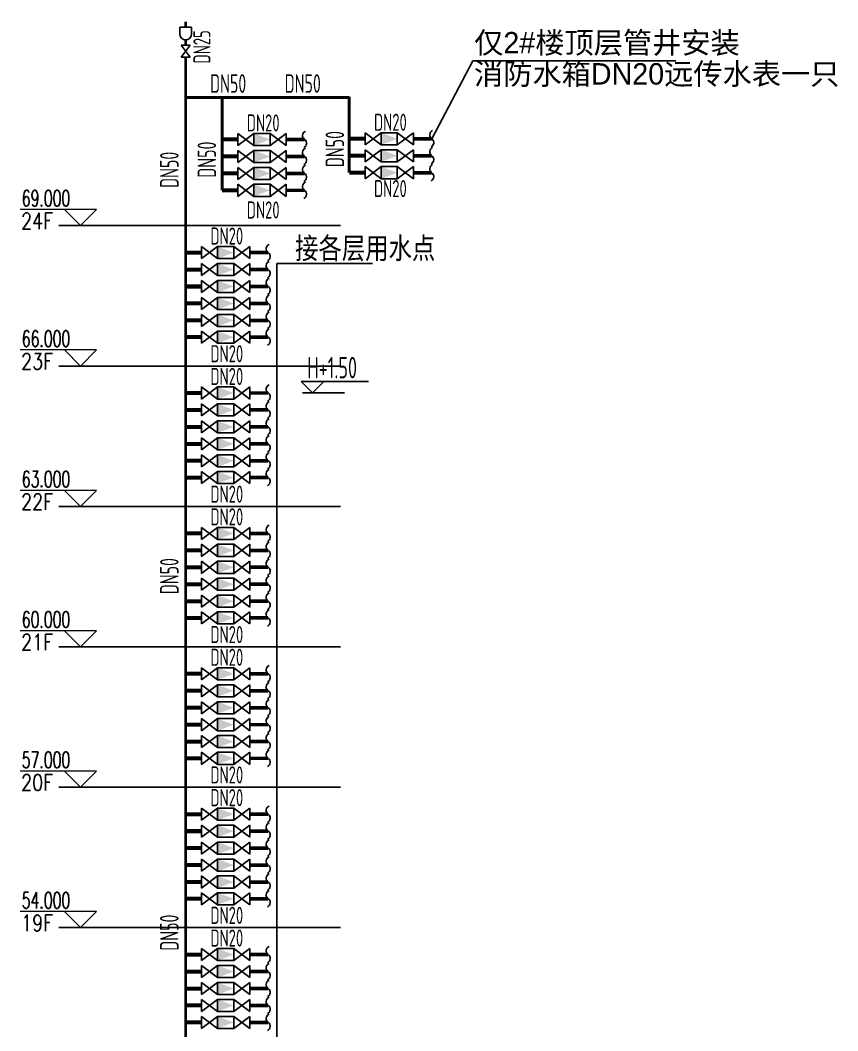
# Model space of a CAD drawing. Header units: millimetres. Extents: x 10779125 to 11142123, y -372083 to -144871.
# Drawn here: x 10897013 to 10908005, y -301272 to -287683 of the extents above; entities that cross this region are included whole.
import ezdxf
from ezdxf.enums import TextEntityAlignment as Align

# ---------------------------------------------------------------- set-up
doc = ezdxf.new("R2010")
doc.units = ezdxf.units.MM
doc.header["$LTSCALE"] = 1000
doc.header["$MEASUREMENT"] = 0
doc.layers.get('0').update_dxf_attribs({"color": 255, "linetype": 'CONTINUOUS'})
for name, color, linetype in [('_标注', 7, 'CONTINUOUS'), ('JG', 1, 'CONTINUOUS'), ('TWT', 7, 'CONTINUOUS'), ('TWT_TEXT', 7, 'CONTINUOUS'), ('W-OTHERS02', 7, 'CONTINUOUS'), ('WW_PJ', 7, 'CONTINUOUS'), ('喷淋', 6, 'CONTINUOUS'), ('消防', 3, 'CONTINUOUS')]:
    doc.layers.add(name, color=color, linetype=linetype)
doc.layers.add('TWT_ELEV', color=3, linetype='CONTINUOUS', lineweight=15)
doc.styles.add('_TWT_DIM', font='SIMPLEX', dxfattribs={"width": 0.8, "height": 3.5, "bigfont": 'HZTXT'})
doc.styles.add('_TWT_DIM_ELE', font='SIMPLEX', dxfattribs={"width": 0.8, "height": 3.5, "bigfont": 'HZTXT'})
doc.styles.add('gps_hz', font='tssdeng.shx', dxfattribs={"width": 0.7, "bigfont": 'tssdchn.shx'})
doc.styles.get("Standard").update_dxf_attribs({"font": 'symbol.ttf'})

# ---------------------------------------------------------------- blocks, each defined once
blk = doc.blocks.new('$DGFH')
blk.add_lwpolyline([(0.07, -1.01, -0.575183), (0, 0, 0.604745), (-0.11, 1.01, 16.924828)], format="xyb")

msp = doc.modelspace()

# ---------------------------------------------------------------- linework, layer by layer
at = {"color": 2}
for p, q in [((10903100, -288228.5), (10902545.9, -289277.6)), ((10905827.6, -288228.5), (10903100, -288228.5))]:
    msp.add_line(p, q, dxfattribs=at)
for p, q in [((10900462.9, -290955), (10901748.1, -290955)), ((10900462.9, -290955), (10900462.9, -301384.8)), ((10900810.2, -292695.8), (10901371.8, -292695.8))]:
    msp.add_line(p, q)
at = {"layer": 'JG'}
for points, const_width in [([(10899237.9, -287777.9), (10899237.9, -287703.1)], 40.1), ([(10899237.9, -288018.7), (10899237.9, -287947)], 40.1), ([(10899237.9, -288179.3), (10899237.9, -333249.1)], 40.1), ([(10899237.9, -288721.9), (10901437.4, -288721.9)], 40.1), ([(10899727.1, -289970.7), (10899727.1, -288721.9)], 40.1), ([(10901437.4, -289733.6), (10901437.4, -288712.8)], 40.1), ([(10899727.1, -289286.8), (10899939.4, -289286.8)], 54.2), ([(10900589.6, -289286.8), (10900835.6, -289286.8)], 48.8), ([(10901437.4, -289277.6), (10901649.7, -289277.6)], 54.2), ([(10902299.9, -289277.6), (10902545.9, -289277.6)], 48.8), ([(10899727.1, -289514.7), (10899939.4, -289514.7)], 54.2), ([(10900589.6, -289514.7), (10900835.6, -289514.7)], 48.8), ([(10901437.4, -289505.6), (10901649.7, -289505.6)], 54.2), ([(10902299.9, -289505.6), (10902545.9, -289505.6)], 48.8), ([(10899727.1, -289742.7), (10899939.4, -289742.7)], 54.2), ([(10900589.6, -289742.7), (10900835.6, -289742.7)], 48.8), ([(10901437.4, -289733.6), (10901649.7, -289733.6)], 54.2), ([(10902299.9, -289733.6), (10902545.9, -289733.6)], 48.8), ([(10899727.1, -289970.7), (10899939.4, -289970.7)], 54.2), ([(10900589.6, -289970.7), (10900835.6, -289970.7)], 48.8), ([(10899237.9, -290807.8), (10899450.2, -290807.8)], 54.2), ([(10900100.4, -290807.8), (10900346.4, -290807.8)], 48.8), ([(10899237.9, -291035.8), (10899450.2, -291035.8)], 54.2), ([(10900100.4, -291035.8), (10900346.4, -291035.8)], 48.8), ([(10899237.9, -291263.7), (10899450.2, -291263.7)], 54.2), ([(10900100.4, -291263.7), (10900346.4, -291263.7)], 48.8), ([(10899237.9, -291491.7), (10899450.2, -291491.7)], 54.2), ([(10900100.4, -291491.7), (10900346.4, -291491.7)], 48.8), ([(10899237.9, -291719.7), (10899450.2, -291719.7)], 54.2), ([(10900100.4, -291719.7), (10900346.4, -291719.7)], 48.8), ([(10899237.9, -291944.7), (10899450.2, -291944.7)], 54.2), ([(10900100.4, -291944.7), (10900346.4, -291944.7)], 48.8), ([(10899237.9, -292695.8), (10899450.2, -292695.8)], 54.2), ([(10900100.4, -292695.8), (10900346.4, -292695.8)], 48.8), ([(10899237.9, -292923.8), (10899450.2, -292923.8)], 54.2), ([(10900100.4, -292923.8), (10900346.4, -292923.8)], 48.8), ([(10899237.9, -293151.7), (10899450.2, -293151.7)], 54.2), ([(10900100.4, -293151.7), (10900346.4, -293151.7)], 48.8), ([(10899237.9, -293379.7), (10899450.2, -293379.7)], 54.2), ([(10900100.4, -293379.7), (10900346.4, -293379.7)], 48.8), ([(10899237.9, -293607.7), (10899450.2, -293607.7)], 54.2), ([(10900100.4, -293607.7), (10900346.4, -293607.7)], 48.8), ([(10899237.9, -293832.7), (10899450.2, -293832.7)], 54.2), ([(10900100.4, -293832.7), (10900346.4, -293832.7)], 48.8), ([(10899237.9, -294583.8), (10899450.2, -294583.8)], 54.2), ([(10900100.4, -294583.8), (10900346.4, -294583.8)], 48.8), ([(10899237.9, -294811.8), (10899450.2, -294811.8)], 54.2), ([(10900100.4, -294811.8), (10900346.4, -294811.8)], 48.8), ([(10899237.9, -295039.7), (10899450.2, -295039.7)], 54.2), ([(10900100.4, -295039.7), (10900346.4, -295039.7)], 48.8), ([(10899237.9, -295267.7), (10899450.2, -295267.7)], 54.2), ([(10900100.4, -295267.7), (10900346.4, -295267.7)], 48.8), ([(10899237.9, -295495.7), (10899450.2, -295495.7)], 54.2), ([(10900100.4, -295495.7), (10900346.4, -295495.7)], 48.8), ([(10899237.9, -295720.7), (10899450.2, -295720.7)], 54.2), ([(10900100.4, -295720.7), (10900346.4, -295720.7)], 48.8), ([(10899237.9, -296471.8), (10899450.2, -296471.8)], 54.2), ([(10900100.4, -296471.8), (10900346.4, -296471.8)], 48.8), ([(10899237.9, -296699.8), (10899450.2, -296699.8)], 54.2), ([(10900100.4, -296699.8), (10900346.4, -296699.8)], 48.8), ([(10899237.9, -296927.7), (10899450.2, -296927.7)], 54.2), ([(10900100.4, -296927.7), (10900346.4, -296927.7)], 48.8), ([(10899237.9, -297155.7), (10899450.2, -297155.7)], 54.2), ([(10900100.4, -297155.7), (10900346.4, -297155.7)], 48.8), ([(10899237.9, -297383.7), (10899450.2, -297383.7)], 54.2), ([(10900100.4, -297383.7), (10900346.4, -297383.7)], 48.8), ([(10899237.9, -297608.7), (10899450.2, -297608.7)], 54.2), ([(10900100.4, -297608.7), (10900346.4, -297608.7)], 48.8), ([(10899237.9, -298359.8), (10899450.2, -298359.8)], 54.2), ([(10900100.4, -298359.8), (10900346.4, -298359.8)], 48.8), ([(10899237.9, -298587.8), (10899450.2, -298587.8)], 54.2), ([(10900100.4, -298587.8), (10900346.4, -298587.8)], 48.8), ([(10899237.9, -298815.7), (10899450.2, -298815.7)], 54.2), ([(10900100.4, -298815.7), (10900346.4, -298815.7)], 48.8), ([(10899237.9, -299043.7), (10899450.2, -299043.7)], 54.2), ([(10900100.4, -299043.7), (10900346.4, -299043.7)], 48.8), ([(10899237.9, -299271.7), (10899450.2, -299271.7)], 54.2), ([(10900100.4, -299271.7), (10900346.4, -299271.7)], 48.8), ([(10899237.9, -299496.7), (10899450.2, -299496.7)], 54.2), ([(10900100.4, -299496.7), (10900346.4, -299496.7)], 48.8), ([(10899237.9, -300247.8), (10899450.2, -300247.8)], 54.2), ([(10900100.4, -300247.8), (10900346.4, -300247.8)], 48.8), ([(10899237.9, -300475.8), (10899450.2, -300475.8)], 54.2), ([(10900100.4, -300475.8), (10900346.4, -300475.8)], 48.8), ([(10899237.9, -300703.7), (10899450.2, -300703.7)], 54.2), ([(10900100.4, -300703.7), (10900346.4, -300703.7)], 48.8), ([(10899237.9, -300931.7), (10899450.2, -300931.7)], 54.2), ([(10900100.4, -300931.7), (10900346.4, -300931.7)], 48.8), ([(10899237.9, -301159.7), (10899450.2, -301159.7)], 54.2), ([(10900100.4, -301159.7), (10900346.4, -301159.7)], 48.8)]:
    msp.add_lwpolyline(points, dxfattribs=dict(at, const_width=const_width))
at = {"layer": 'TWT', "color": 8}
for p, q in [((10897534.8, -290444.8), (10901321.3, -290444.8)), ((10897534.8, -292332.8), (10901321.3, -292332.8)), ((10897534.8, -294220.8), (10901321.3, -294220.8)), ((10897534.8, -296108.8), (10901321.3, -296108.8)), ((10897534.8, -297996.8), (10901321.3, -297996.8)), ((10897534.8, -299884.8), (10901321.3, -299884.8))]:
    msp.add_line(p, q, dxfattribs=at)
at = {"layer": 'TWT_ELEV'}
for p, q in [((10898041, -290228.8), (10897013.5, -290228.8)), ((10897825, -290444.8), (10897609, -290228.8)), ((10897825, -290444.8), (10898041, -290228.8)), ((10898041, -292116.8), (10897013.5, -292116.8)), ((10897825, -292332.8), (10897609, -292116.8)), ((10897825, -292332.8), (10898041, -292116.8)), ((10898041, -294004.8), (10897013.5, -294004.8)), ((10897825, -294220.8), (10897609, -294004.8)), ((10897825, -294220.8), (10898041, -294004.8)), ((10898041, -295892.8), (10897013.5, -295892.8)), ((10897825, -296108.8), (10897609, -295892.8)), ((10897825, -296108.8), (10898041, -295892.8)), ((10898041, -297780.8), (10897013.5, -297780.8)), ((10897825, -297996.8), (10897609, -297780.8)), ((10897825, -297996.8), (10898041, -297780.8)), ((10898041, -299668.8), (10897013.5, -299668.8)), ((10897825, -299884.8), (10897609, -299668.8)), ((10897825, -299884.8), (10898041, -299668.8))]:
    msp.add_line(p, q, dxfattribs=at)
at = {"layer": 'W-OTHERS02', "color": 0}
for p, q in [((10900942.3, -292695.8), (10900789.5, -292543)), ((10900789.5, -292543), (10901677.1, -292543)), ((10900942.3, -292695.8), (10900789.5, -292543)), ((10900789.5, -292543), (10901694.7, -292543)), ((10900942.3, -292695.8), (10901095, -292543)), ((10900942.3, -292695.8), (10901095, -292543))]:
    msp.add_line(p, q, dxfattribs=at)
at = {"layer": '喷淋'}
for p, q in [((10899298.1, -288179.3), (10899177.7, -288018.7)), ((10899177.7, -288179.3), (10899298.1, -288018.7)), ((10899177.7, -288018.7), (10899298.1, -288018.7)), ((10899177.7, -288179.3), (10899298.1, -288179.3)), ((10899939.4, -289368), (10899939.4, -289205.5)), ((10899939.4, -289368), (10900156.1, -289205.5)), ((10899939.4, -289205.5), (10900156.1, -289368)), ((10900156.1, -289205.5), (10900372.9, -289205.5)), ((10900156.1, -289368), (10900156.1, -289205.5)), ((10900156.1, -289368), (10900156.1, -289205.5)), ((10900156.1, -289368), (10900156.1, -289205.5)), ((10900156.1, -289368), (10900156.1, -289205.5)), ((10900156.1, -289368), (10900156.1, -289205.5)), ((10900156.1, -289368), (10900156.1, -289205.5)), ((10900156.1, -289368), (10900156.1, -289205.5)), ((10900156.1, -289368), (10900156.1, -289205.5)), ((10900156.1, -289368), (10900156.1, -289205.5)), ((10900372.9, -289368), (10900372.9, -289205.5)), ((10900589.6, -289368), (10900372.9, -289205.5)), ((10900589.6, -289205.5), (10900372.9, -289368)), ((10900589.6, -289368), (10900589.6, -289205.5)), ((10901649.7, -289358.9), (10901649.7, -289196.4)), ((10901649.7, -289358.9), (10901866.4, -289196.4)), ((10901649.7, -289196.4), (10901866.4, -289358.9)), ((10901866.4, -289196.4), (10902083.2, -289196.4)), ((10901866.4, -289358.9), (10901866.4, -289196.4)), ((10901866.4, -289358.9), (10901866.4, -289196.4)), ((10901866.4, -289358.9), (10901866.4, -289196.4)), ((10901866.4, -289358.9), (10901866.4, -289196.4)), ((10901866.4, -289358.9), (10901866.4, -289196.4)), ((10901866.4, -289358.9), (10901866.4, -289196.4)), ((10901866.4, -289358.9), (10901866.4, -289196.4)), ((10901866.4, -289358.9), (10901866.4, -289196.4)), ((10901866.4, -289358.9), (10901866.4, -289196.4)), ((10902083.2, -289358.9), (10902083.2, -289196.4)), ((10902299.9, -289358.9), (10902083.2, -289196.4)), ((10902299.9, -289196.4), (10902083.2, -289358.9)), ((10902299.9, -289358.9), (10902299.9, -289196.4)), ((10899939.4, -289596), (10899939.4, -289433.5)), ((10899939.4, -289596), (10900156.1, -289433.5)), ((10899939.4, -289433.5), (10900156.1, -289596)), ((10900156.1, -289368), (10900372.9, -289368)), ((10900156.1, -289433.5), (10900372.9, -289433.5)), ((10900156.1, -289596), (10900156.1, -289433.5)), ((10900156.1, -289596), (10900156.1, -289433.5)), ((10900156.1, -289596), (10900156.1, -289433.5)), ((10900156.1, -289596), (10900156.1, -289433.5)), ((10900156.1, -289596), (10900156.1, -289433.5)), ((10900156.1, -289596), (10900156.1, -289433.5)), ((10900156.1, -289596), (10900156.1, -289433.5)), ((10900156.1, -289596), (10900156.1, -289433.5)), ((10900156.1, -289596), (10900156.1, -289433.5)), ((10900372.9, -289596), (10900372.9, -289433.5)), ((10900589.6, -289596), (10900372.9, -289433.5)), ((10900589.6, -289433.5), (10900372.9, -289596)), ((10900589.6, -289596), (10900589.6, -289433.5)), ((10901649.7, -289586.9), (10901649.7, -289424.3)), ((10901649.7, -289586.9), (10901866.4, -289424.3)), ((10901649.7, -289424.3), (10901866.4, -289586.9)), ((10901866.4, -289358.9), (10902083.2, -289358.9)), ((10901866.4, -289424.3), (10902083.2, -289424.3)), ((10901866.4, -289586.9), (10901866.4, -289424.3)), ((10901866.4, -289586.9), (10901866.4, -289424.3)), ((10901866.4, -289586.9), (10901866.4, -289424.3)), ((10901866.4, -289586.9), (10901866.4, -289424.3)), ((10901866.4, -289586.9), (10901866.4, -289424.3)), ((10901866.4, -289586.9), (10901866.4, -289424.3)), ((10901866.4, -289586.9), (10901866.4, -289424.3)), ((10901866.4, -289586.9), (10901866.4, -289424.3)), ((10901866.4, -289586.9), (10901866.4, -289424.3)), ((10902083.2, -289586.9), (10902083.2, -289424.3)), ((10902299.9, -289586.9), (10902083.2, -289424.3)), ((10902299.9, -289424.3), (10902083.2, -289586.9)), ((10902299.9, -289586.9), (10902299.9, -289424.3)), ((10899939.4, -289824), (10899939.4, -289661.4)), ((10899939.4, -289824), (10900156.1, -289661.4)), ((10899939.4, -289661.4), (10900156.1, -289824)), ((10900156.1, -289596), (10900372.9, -289596)), ((10900156.1, -289661.4), (10900372.9, -289661.4)), ((10900156.1, -289824), (10900156.1, -289661.4)), ((10900156.1, -289824), (10900156.1, -289661.4)), ((10900156.1, -289824), (10900156.1, -289661.4)), ((10900156.1, -289824), (10900156.1, -289661.4)), ((10900156.1, -289824), (10900156.1, -289661.4)), ((10900156.1, -289824), (10900156.1, -289661.4)), ((10900156.1, -289824), (10900156.1, -289661.4)), ((10900156.1, -289824), (10900156.1, -289661.4)), ((10900156.1, -289824), (10900156.1, -289661.4)), ((10900372.9, -289824), (10900372.9, -289661.4)), ((10900589.6, -289824), (10900372.9, -289661.4)), ((10900589.6, -289661.4), (10900372.9, -289824)), ((10900589.6, -289824), (10900589.6, -289661.4)), ((10901649.7, -289814.9), (10901649.7, -289652.3)), ((10901649.7, -289814.9), (10901866.4, -289652.3)), ((10901649.7, -289652.3), (10901866.4, -289814.9)), ((10901866.4, -289586.9), (10902083.2, -289586.9)), ((10901866.4, -289652.3), (10902083.2, -289652.3)), ((10901866.4, -289814.9), (10901866.4, -289652.3)), ((10901866.4, -289814.9), (10901866.4, -289652.3)), ((10901866.4, -289814.9), (10901866.4, -289652.3)), ((10901866.4, -289814.9), (10901866.4, -289652.3)), ((10901866.4, -289814.9), (10901866.4, -289652.3)), ((10901866.4, -289814.9), (10901866.4, -289652.3)), ((10901866.4, -289814.9), (10901866.4, -289652.3)), ((10901866.4, -289814.9), (10901866.4, -289652.3)), ((10901866.4, -289814.9), (10901866.4, -289652.3)), ((10902083.2, -289814.9), (10902083.2, -289652.3)), ((10902299.9, -289814.9), (10902083.2, -289652.3)), ((10902299.9, -289652.3), (10902083.2, -289814.9)), ((10902299.9, -289814.9), (10902299.9, -289652.3)), ((10900156.1, -289824), (10900372.9, -289824)), ((10901866.4, -289814.9), (10902083.2, -289814.9)), ((10899939.4, -290052), (10899939.4, -289889.4)), ((10899939.4, -290052), (10900156.1, -289889.4)), ((10899939.4, -289889.4), (10900156.1, -290052)), ((10900156.1, -289889.4), (10900372.9, -289889.4)), ((10900156.1, -290052), (10900156.1, -289889.4)), ((10900156.1, -290052), (10900156.1, -289889.4)), ((10900156.1, -290052), (10900156.1, -289889.4)), ((10900156.1, -290052), (10900156.1, -289889.4)), ((10900156.1, -290052), (10900156.1, -289889.4)), ((10900156.1, -290052), (10900156.1, -289889.4)), ((10900156.1, -290052), (10900156.1, -289889.4)), ((10900156.1, -290052), (10900156.1, -289889.4)), ((10900156.1, -290052), (10900156.1, -289889.4)), ((10900372.9, -290052), (10900372.9, -289889.4)), ((10900589.6, -290052), (10900372.9, -289889.4)), ((10900589.6, -289889.4), (10900372.9, -290052)), ((10900589.6, -290052), (10900589.6, -289889.4)), ((10900156.1, -290052), (10900372.9, -290052)), ((10899450.2, -290889.1), (10899450.2, -290726.5)), ((10899450.2, -290889.1), (10899666.9, -290726.5)), ((10899450.2, -290726.5), (10899666.9, -290889.1)), ((10899666.9, -290726.5), (10899883.6, -290726.5)), ((10899666.9, -290889.1), (10899666.9, -290726.5)), ((10899666.9, -290889.1), (10899666.9, -290726.5)), ((10899666.9, -290889.1), (10899666.9, -290726.5)), ((10899666.9, -290889.1), (10899666.9, -290726.5)), ((10899666.9, -290889.1), (10899666.9, -290726.5)), ((10899666.9, -290889.1), (10899666.9, -290726.5)), ((10899666.9, -290889.1), (10899666.9, -290726.5)), ((10899666.9, -290889.1), (10899666.9, -290726.5)), ((10899666.9, -290889.1), (10899666.9, -290726.5)), ((10899883.6, -290889.1), (10899883.6, -290726.5)), ((10900100.4, -290889.1), (10899883.6, -290726.5)), ((10900100.4, -290726.5), (10899883.6, -290889.1)), ((10900100.4, -290889.1), (10900100.4, -290726.5)), ((10899666.9, -290889.1), (10899883.6, -290889.1)), ((10899450.2, -291117), (10899450.2, -290954.5)), ((10899450.2, -291117), (10899666.9, -290954.5)), ((10899450.2, -290954.5), (10899666.9, -291117)), ((10899666.9, -290954.5), (10899883.6, -290954.5)), ((10899666.9, -291117), (10899666.9, -290954.5)), ((10899666.9, -291117), (10899666.9, -290954.5)), ((10899666.9, -291117), (10899666.9, -290954.5)), ((10899666.9, -291117), (10899666.9, -290954.5)), ((10899666.9, -291117), (10899666.9, -290954.5)), ((10899666.9, -291117), (10899666.9, -290954.5)), ((10899666.9, -291117), (10899666.9, -290954.5)), ((10899666.9, -291117), (10899666.9, -290954.5)), ((10899666.9, -291117), (10899666.9, -290954.5)), ((10899883.6, -291117), (10899883.6, -290954.5)), ((10900100.4, -291117), (10899883.6, -290954.5)), ((10900100.4, -290954.5), (10899883.6, -291117)), ((10900100.4, -291117), (10900100.4, -290954.5)), ((10899450.2, -291345), (10899450.2, -291182.5)), ((10899450.2, -291345), (10899666.9, -291182.5)), ((10899450.2, -291182.5), (10899666.9, -291345)), ((10899666.9, -291117), (10899883.6, -291117)), ((10899666.9, -291182.5), (10899883.6, -291182.5)), ((10899666.9, -291345), (10899666.9, -291182.5)), ((10899666.9, -291345), (10899666.9, -291182.5)), ((10899666.9, -291345), (10899666.9, -291182.5)), ((10899666.9, -291345), (10899666.9, -291182.5)), ((10899666.9, -291345), (10899666.9, -291182.5)), ((10899666.9, -291345), (10899666.9, -291182.5)), ((10899666.9, -291345), (10899666.9, -291182.5)), ((10899666.9, -291345), (10899666.9, -291182.5)), ((10899666.9, -291345), (10899666.9, -291182.5)), ((10899883.6, -291345), (10899883.6, -291182.5)), ((10900100.4, -291345), (10899883.6, -291182.5)), ((10900100.4, -291182.5), (10899883.6, -291345)), ((10900100.4, -291345), (10900100.4, -291182.5)), ((10899666.9, -291345), (10899883.6, -291345)), ((10899450.2, -291573), (10899450.2, -291410.4)), ((10899450.2, -291573), (10899666.9, -291410.4)), ((10899450.2, -291410.4), (10899666.9, -291573)), ((10899666.9, -291410.4), (10899883.6, -291410.4)), ((10899666.9, -291573), (10899666.9, -291410.4)), ((10899666.9, -291573), (10899666.9, -291410.4)), ((10899666.9, -291573), (10899666.9, -291410.4)), ((10899666.9, -291573), (10899666.9, -291410.4)), ((10899666.9, -291573), (10899666.9, -291410.4)), ((10899666.9, -291573), (10899666.9, -291410.4)), ((10899666.9, -291573), (10899666.9, -291410.4)), ((10899666.9, -291573), (10899666.9, -291410.4)), ((10899666.9, -291573), (10899666.9, -291410.4)), ((10899883.6, -291573), (10899883.6, -291410.4)), ((10900100.4, -291573), (10899883.6, -291410.4)), ((10900100.4, -291410.4), (10899883.6, -291573)), ((10900100.4, -291573), (10900100.4, -291410.4)), ((10899666.9, -291573), (10899883.6, -291573)), ((10899450.2, -291801), (10899450.2, -291638.4)), ((10899450.2, -291801), (10899666.9, -291638.4)), ((10899450.2, -291638.4), (10899666.9, -291801)), ((10899666.9, -291638.4), (10899883.6, -291638.4)), ((10899666.9, -291801), (10899666.9, -291638.4)), ((10899666.9, -291801), (10899666.9, -291638.4)), ((10899666.9, -291801), (10899666.9, -291638.4)), ((10899666.9, -291801), (10899666.9, -291638.4)), ((10899666.9, -291801), (10899666.9, -291638.4)), ((10899666.9, -291801), (10899666.9, -291638.4)), ((10899666.9, -291801), (10899666.9, -291638.4)), ((10899666.9, -291801), (10899666.9, -291638.4)), ((10899666.9, -291801), (10899666.9, -291638.4)), ((10899883.6, -291801), (10899883.6, -291638.4)), ((10900100.4, -291801), (10899883.6, -291638.4)), ((10900100.4, -291638.4), (10899883.6, -291801)), ((10900100.4, -291801), (10900100.4, -291638.4)), ((10899450.2, -292025.9), (10899450.2, -291863.4)), ((10899450.2, -292025.9), (10899666.9, -291863.4)), ((10899450.2, -291863.4), (10899666.9, -292025.9)), ((10899666.9, -291801), (10899883.6, -291801)), ((10899666.9, -291863.4), (10899883.6, -291863.4)), ((10899666.9, -292025.9), (10899666.9, -291863.4)), ((10899666.9, -292025.9), (10899666.9, -291863.4)), ((10899666.9, -292025.9), (10899666.9, -291863.4)), ((10899666.9, -292025.9), (10899666.9, -291863.4)), ((10899666.9, -292025.9), (10899666.9, -291863.4)), ((10899666.9, -292025.9), (10899666.9, -291863.4)), ((10899666.9, -292025.9), (10899666.9, -291863.4)), ((10899666.9, -292025.9), (10899666.9, -291863.4)), ((10899666.9, -292025.9), (10899666.9, -291863.4)), ((10899883.6, -292025.9), (10899883.6, -291863.4)), ((10900100.4, -292025.9), (10899883.6, -291863.4)), ((10900100.4, -291863.4), (10899883.6, -292025.9)), ((10900100.4, -292025.9), (10900100.4, -291863.4)), ((10899666.9, -292025.9), (10899883.6, -292025.9)), ((10899450.2, -292777.1), (10899450.2, -292614.5)), ((10899450.2, -292777.1), (10899666.9, -292614.5)), ((10899450.2, -292614.5), (10899666.9, -292777.1)), ((10899666.9, -292614.5), (10899883.6, -292614.5)), ((10899666.9, -292777.1), (10899666.9, -292614.5)), ((10899666.9, -292777.1), (10899666.9, -292614.5)), ((10899666.9, -292777.1), (10899666.9, -292614.5)), ((10899666.9, -292777.1), (10899666.9, -292614.5)), ((10899666.9, -292777.1), (10899666.9, -292614.5)), ((10899666.9, -292777.1), (10899666.9, -292614.5)), ((10899666.9, -292777.1), (10899666.9, -292614.5)), ((10899666.9, -292777.1), (10899666.9, -292614.5)), ((10899666.9, -292777.1), (10899666.9, -292614.5)), ((10899883.6, -292777.1), (10899883.6, -292614.5)), ((10900100.4, -292777.1), (10899883.6, -292614.5)), ((10900100.4, -292614.5), (10899883.6, -292777.1)), ((10900100.4, -292777.1), (10900100.4, -292614.5)), ((10899450.2, -293005), (10899450.2, -292842.5)), ((10899450.2, -293005), (10899666.9, -292842.5)), ((10899450.2, -292842.5), (10899666.9, -293005)), ((10899666.9, -292777.1), (10899883.6, -292777.1)), ((10899666.9, -292842.5), (10899883.6, -292842.5)), ((10899666.9, -293005), (10899666.9, -292842.5)), ((10899666.9, -293005), (10899666.9, -292842.5)), ((10899666.9, -293005), (10899666.9, -292842.5)), ((10899666.9, -293005), (10899666.9, -292842.5)), ((10899666.9, -293005), (10899666.9, -292842.5)), ((10899666.9, -293005), (10899666.9, -292842.5)), ((10899666.9, -293005), (10899666.9, -292842.5)), ((10899666.9, -293005), (10899666.9, -292842.5)), ((10899666.9, -293005), (10899666.9, -292842.5)), ((10899883.6, -293005), (10899883.6, -292842.5)), ((10900100.4, -293005), (10899883.6, -292842.5)), ((10900100.4, -292842.5), (10899883.6, -293005)), ((10900100.4, -293005), (10900100.4, -292842.5)), ((10899450.2, -293233), (10899450.2, -293070.5)), ((10899450.2, -293233), (10899666.9, -293070.5)), ((10899450.2, -293070.5), (10899666.9, -293233)), ((10899666.9, -293005), (10899883.6, -293005)), ((10899666.9, -293070.5), (10899883.6, -293070.5)), ((10899666.9, -293233), (10899666.9, -293070.5)), ((10899666.9, -293233), (10899666.9, -293070.5)), ((10899666.9, -293233), (10899666.9, -293070.5)), ((10899666.9, -293233), (10899666.9, -293070.5)), ((10899666.9, -293233), (10899666.9, -293070.5)), ((10899666.9, -293233), (10899666.9, -293070.5)), ((10899666.9, -293233), (10899666.9, -293070.5)), ((10899666.9, -293233), (10899666.9, -293070.5)), ((10899666.9, -293233), (10899666.9, -293070.5)), ((10899883.6, -293233), (10899883.6, -293070.5)), ((10900100.4, -293233), (10899883.6, -293070.5)), ((10900100.4, -293070.5), (10899883.6, -293233)), ((10900100.4, -293233), (10900100.4, -293070.5)), ((10899666.9, -293233), (10899883.6, -293233)), ((10899450.2, -293461), (10899450.2, -293298.4)), ((10899450.2, -293461), (10899666.9, -293298.4)), ((10899450.2, -293298.4), (10899666.9, -293461)), ((10899666.9, -293298.4), (10899883.6, -293298.4)), ((10899666.9, -293461), (10899666.9, -293298.4)), ((10899666.9, -293461), (10899666.9, -293298.4)), ((10899666.9, -293461), (10899666.9, -293298.4)), ((10899666.9, -293461), (10899666.9, -293298.4)), ((10899666.9, -293461), (10899666.9, -293298.4)), ((10899666.9, -293461), (10899666.9, -293298.4)), ((10899666.9, -293461), (10899666.9, -293298.4)), ((10899666.9, -293461), (10899666.9, -293298.4)), ((10899666.9, -293461), (10899666.9, -293298.4)), ((10899883.6, -293461), (10899883.6, -293298.4)), ((10900100.4, -293461), (10899883.6, -293298.4)), ((10900100.4, -293298.4), (10899883.6, -293461)), ((10900100.4, -293461), (10900100.4, -293298.4)), ((10899666.9, -293461), (10899883.6, -293461)), ((10899450.2, -293689), (10899450.2, -293526.4)), ((10899450.2, -293689), (10899666.9, -293526.4)), ((10899450.2, -293526.4), (10899666.9, -293689)), ((10899666.9, -293526.4), (10899883.6, -293526.4)), ((10899666.9, -293689), (10899666.9, -293526.4)), ((10899666.9, -293689), (10899666.9, -293526.4)), ((10899666.9, -293689), (10899666.9, -293526.4)), ((10899666.9, -293689), (10899666.9, -293526.4)), ((10899666.9, -293689), (10899666.9, -293526.4)), ((10899666.9, -293689), (10899666.9, -293526.4)), ((10899666.9, -293689), (10899666.9, -293526.4)), ((10899666.9, -293689), (10899666.9, -293526.4)), ((10899666.9, -293689), (10899666.9, -293526.4)), ((10899883.6, -293689), (10899883.6, -293526.4)), ((10900100.4, -293689), (10899883.6, -293526.4)), ((10900100.4, -293526.4), (10899883.6, -293689)), ((10900100.4, -293689), (10900100.4, -293526.4)), ((10899450.2, -293913.9), (10899450.2, -293751.4)), ((10899450.2, -293913.9), (10899666.9, -293751.4)), ((10899450.2, -293751.4), (10899666.9, -293913.9)), ((10899666.9, -293689), (10899883.6, -293689)), ((10899666.9, -293751.4), (10899883.6, -293751.4)), ((10899666.9, -293913.9), (10899666.9, -293751.4)), ((10899666.9, -293913.9), (10899666.9, -293751.4)), ((10899666.9, -293913.9), (10899666.9, -293751.4)), ((10899666.9, -293913.9), (10899666.9, -293751.4)), ((10899666.9, -293913.9), (10899666.9, -293751.4)), ((10899666.9, -293913.9), (10899666.9, -293751.4)), ((10899666.9, -293913.9), (10899666.9, -293751.4)), ((10899666.9, -293913.9), (10899666.9, -293751.4)), ((10899666.9, -293913.9), (10899666.9, -293751.4)), ((10899883.6, -293913.9), (10899883.6, -293751.4)), ((10900100.4, -293913.9), (10899883.6, -293751.4)), ((10900100.4, -293751.4), (10899883.6, -293913.9)), ((10900100.4, -293913.9), (10900100.4, -293751.4)), ((10899666.9, -293913.9), (10899883.6, -293913.9)), ((10899450.2, -294665.1), (10899450.2, -294502.5)), ((10899450.2, -294665.1), (10899666.9, -294502.5)), ((10899450.2, -294502.5), (10899666.9, -294665.1)), ((10899666.9, -294502.5), (10899883.6, -294502.5)), ((10899666.9, -294665.1), (10899666.9, -294502.5)), ((10899666.9, -294665.1), (10899666.9, -294502.5)), ((10899666.9, -294665.1), (10899666.9, -294502.5)), ((10899666.9, -294665.1), (10899666.9, -294502.5)), ((10899666.9, -294665.1), (10899666.9, -294502.5)), ((10899666.9, -294665.1), (10899666.9, -294502.5)), ((10899666.9, -294665.1), (10899666.9, -294502.5)), ((10899666.9, -294665.1), (10899666.9, -294502.5)), ((10899666.9, -294665.1), (10899666.9, -294502.5)), ((10899883.6, -294665.1), (10899883.6, -294502.5)), ((10900100.4, -294665.1), (10899883.6, -294502.5)), ((10900100.4, -294502.5), (10899883.6, -294665.1)), ((10900100.4, -294665.1), (10900100.4, -294502.5)), ((10899450.2, -294893), (10899450.2, -294730.5)), ((10899450.2, -294893), (10899666.9, -294730.5)), ((10899450.2, -294730.5), (10899666.9, -294893)), ((10899666.9, -294665.1), (10899883.6, -294665.1)), ((10899666.9, -294730.5), (10899883.6, -294730.5)), ((10899666.9, -294893), (10899666.9, -294730.5)), ((10899666.9, -294893), (10899666.9, -294730.5)), ((10899666.9, -294893), (10899666.9, -294730.5)), ((10899666.9, -294893), (10899666.9, -294730.5)), ((10899666.9, -294893), (10899666.9, -294730.5)), ((10899666.9, -294893), (10899666.9, -294730.5)), ((10899666.9, -294893), (10899666.9, -294730.5)), ((10899666.9, -294893), (10899666.9, -294730.5)), ((10899666.9, -294893), (10899666.9, -294730.5)), ((10899883.6, -294893), (10899883.6, -294730.5)), ((10900100.4, -294893), (10899883.6, -294730.5)), ((10900100.4, -294730.5), (10899883.6, -294893)), ((10900100.4, -294893), (10900100.4, -294730.5)), ((10899450.2, -295121), (10899450.2, -294958.5)), ((10899450.2, -295121), (10899666.9, -294958.5)), ((10899450.2, -294958.5), (10899666.9, -295121)), ((10899666.9, -294893), (10899883.6, -294893)), ((10899666.9, -294958.5), (10899883.6, -294958.5)), ((10899666.9, -295121), (10899666.9, -294958.5)), ((10899666.9, -295121), (10899666.9, -294958.5)), ((10899666.9, -295121), (10899666.9, -294958.5)), ((10899666.9, -295121), (10899666.9, -294958.5)), ((10899666.9, -295121), (10899666.9, -294958.5)), ((10899666.9, -295121), (10899666.9, -294958.5)), ((10899666.9, -295121), (10899666.9, -294958.5)), ((10899666.9, -295121), (10899666.9, -294958.5)), ((10899666.9, -295121), (10899666.9, -294958.5)), ((10899883.6, -295121), (10899883.6, -294958.5)), ((10900100.4, -295121), (10899883.6, -294958.5)), ((10900100.4, -294958.5), (10899883.6, -295121)), ((10900100.4, -295121), (10900100.4, -294958.5)), ((10899666.9, -295121), (10899883.6, -295121)), ((10899450.2, -295349), (10899450.2, -295186.4)), ((10899450.2, -295349), (10899666.9, -295186.4)), ((10899450.2, -295186.4), (10899666.9, -295349)), ((10899666.9, -295186.4), (10899883.6, -295186.4)), ((10899666.9, -295349), (10899666.9, -295186.4)), ((10899666.9, -295349), (10899666.9, -295186.4)), ((10899666.9, -295349), (10899666.9, -295186.4)), ((10899666.9, -295349), (10899666.9, -295186.4)), ((10899666.9, -295349), (10899666.9, -295186.4)), ((10899666.9, -295349), (10899666.9, -295186.4)), ((10899666.9, -295349), (10899666.9, -295186.4)), ((10899666.9, -295349), (10899666.9, -295186.4)), ((10899666.9, -295349), (10899666.9, -295186.4)), ((10899883.6, -295349), (10899883.6, -295186.4)), ((10900100.4, -295349), (10899883.6, -295186.4)), ((10900100.4, -295186.4), (10899883.6, -295349)), ((10900100.4, -295349), (10900100.4, -295186.4)), ((10899450.2, -295577), (10899450.2, -295414.4)), ((10899450.2, -295577), (10899666.9, -295414.4)), ((10899450.2, -295414.4), (10899666.9, -295577)), ((10899666.9, -295349), (10899883.6, -295349)), ((10899666.9, -295414.4), (10899883.6, -295414.4)), ((10899666.9, -295577), (10899666.9, -295414.4)), ((10899666.9, -295577), (10899666.9, -295414.4)), ((10899666.9, -295577), (10899666.9, -295414.4)), ((10899666.9, -295577), (10899666.9, -295414.4)), ((10899666.9, -295577), (10899666.9, -295414.4)), ((10899666.9, -295577), (10899666.9, -295414.4)), ((10899666.9, -295577), (10899666.9, -295414.4)), ((10899666.9, -295577), (10899666.9, -295414.4)), ((10899666.9, -295577), (10899666.9, -295414.4)), ((10899883.6, -295577), (10899883.6, -295414.4)), ((10900100.4, -295577), (10899883.6, -295414.4)), ((10900100.4, -295414.4), (10899883.6, -295577)), ((10900100.4, -295577), (10900100.4, -295414.4)), ((10899450.2, -295801.9), (10899450.2, -295639.4)), ((10899450.2, -295801.9), (10899666.9, -295639.4)), ((10899450.2, -295639.4), (10899666.9, -295801.9)), ((10899666.9, -295577), (10899883.6, -295577)), ((10899666.9, -295639.4), (10899883.6, -295639.4)), ((10899666.9, -295801.9), (10899666.9, -295639.4)), ((10899666.9, -295801.9), (10899666.9, -295639.4)), ((10899666.9, -295801.9), (10899666.9, -295639.4)), ((10899666.9, -295801.9), (10899666.9, -295639.4)), ((10899666.9, -295801.9), (10899666.9, -295639.4)), ((10899666.9, -295801.9), (10899666.9, -295639.4)), ((10899666.9, -295801.9), (10899666.9, -295639.4)), ((10899666.9, -295801.9), (10899666.9, -295639.4)), ((10899666.9, -295801.9), (10899666.9, -295639.4)), ((10899883.6, -295801.9), (10899883.6, -295639.4)), ((10900100.4, -295801.9), (10899883.6, -295639.4)), ((10900100.4, -295639.4), (10899883.6, -295801.9)), ((10900100.4, -295801.9), (10900100.4, -295639.4)), ((10899666.9, -295801.9), (10899883.6, -295801.9)), ((10899450.2, -296553.1), (10899450.2, -296390.5)), ((10899450.2, -296553.1), (10899666.9, -296390.5)), ((10899450.2, -296390.5), (10899666.9, -296553.1)), ((10899666.9, -296390.5), (10899883.6, -296390.5)), ((10899666.9, -296553.1), (10899666.9, -296390.5)), ((10899666.9, -296553.1), (10899666.9, -296390.5)), ((10899666.9, -296553.1), (10899666.9, -296390.5)), ((10899666.9, -296553.1), (10899666.9, -296390.5)), ((10899666.9, -296553.1), (10899666.9, -296390.5)), ((10899666.9, -296553.1), (10899666.9, -296390.5)), ((10899666.9, -296553.1), (10899666.9, -296390.5)), ((10899666.9, -296553.1), (10899666.9, -296390.5)), ((10899666.9, -296553.1), (10899666.9, -296390.5)), ((10899883.6, -296553.1), (10899883.6, -296390.5)), ((10900100.4, -296553.1), (10899883.6, -296390.5)), ((10900100.4, -296390.5), (10899883.6, -296553.1)), ((10900100.4, -296553.1), (10900100.4, -296390.5)), ((10899450.2, -296781), (10899450.2, -296618.5)), ((10899450.2, -296781), (10899666.9, -296618.5)), ((10899450.2, -296618.5), (10899666.9, -296781)), ((10899666.9, -296553.1), (10899883.6, -296553.1)), ((10899666.9, -296618.5), (10899883.6, -296618.5)), ((10899666.9, -296781), (10899666.9, -296618.5)), ((10899666.9, -296781), (10899666.9, -296618.5)), ((10899666.9, -296781), (10899666.9, -296618.5)), ((10899666.9, -296781), (10899666.9, -296618.5)), ((10899666.9, -296781), (10899666.9, -296618.5)), ((10899666.9, -296781), (10899666.9, -296618.5)), ((10899666.9, -296781), (10899666.9, -296618.5)), ((10899666.9, -296781), (10899666.9, -296618.5)), ((10899666.9, -296781), (10899666.9, -296618.5)), ((10899883.6, -296781), (10899883.6, -296618.5)), ((10900100.4, -296781), (10899883.6, -296618.5)), ((10900100.4, -296618.5), (10899883.6, -296781)), ((10900100.4, -296781), (10900100.4, -296618.5)), ((10899666.9, -296781), (10899883.6, -296781)), ((10899450.2, -297009), (10899450.2, -296846.5)), ((10899450.2, -297009), (10899666.9, -296846.5)), ((10899450.2, -296846.5), (10899666.9, -297009)), ((10899666.9, -296846.5), (10899883.6, -296846.5)), ((10899666.9, -297009), (10899666.9, -296846.5)), ((10899666.9, -297009), (10899666.9, -296846.5)), ((10899666.9, -297009), (10899666.9, -296846.5)), ((10899666.9, -297009), (10899666.9, -296846.5)), ((10899666.9, -297009), (10899666.9, -296846.5)), ((10899666.9, -297009), (10899666.9, -296846.5)), ((10899666.9, -297009), (10899666.9, -296846.5)), ((10899666.9, -297009), (10899666.9, -296846.5)), ((10899666.9, -297009), (10899666.9, -296846.5)), ((10899883.6, -297009), (10899883.6, -296846.5)), ((10900100.4, -297009), (10899883.6, -296846.5)), ((10900100.4, -296846.5), (10899883.6, -297009)), ((10900100.4, -297009), (10900100.4, -296846.5)), ((10899666.9, -297009), (10899883.6, -297009)), ((10899450.2, -297237), (10899450.2, -297074.4)), ((10899450.2, -297237), (10899666.9, -297074.4)), ((10899450.2, -297074.4), (10899666.9, -297237)), ((10899666.9, -297074.4), (10899883.6, -297074.4)), ((10899666.9, -297237), (10899666.9, -297074.4)), ((10899666.9, -297237), (10899666.9, -297074.4)), ((10899666.9, -297237), (10899666.9, -297074.4)), ((10899666.9, -297237), (10899666.9, -297074.4)), ((10899666.9, -297237), (10899666.9, -297074.4)), ((10899666.9, -297237), (10899666.9, -297074.4)), ((10899666.9, -297237), (10899666.9, -297074.4)), ((10899666.9, -297237), (10899666.9, -297074.4)), ((10899666.9, -297237), (10899666.9, -297074.4)), ((10899883.6, -297237), (10899883.6, -297074.4)), ((10900100.4, -297237), (10899883.6, -297074.4)), ((10900100.4, -297074.4), (10899883.6, -297237)), ((10900100.4, -297237), (10900100.4, -297074.4)), ((10899450.2, -297465), (10899450.2, -297302.4)), ((10899450.2, -297465), (10899666.9, -297302.4)), ((10899450.2, -297302.4), (10899666.9, -297465)), ((10899666.9, -297237), (10899883.6, -297237)), ((10899666.9, -297302.4), (10899883.6, -297302.4)), ((10899666.9, -297465), (10899666.9, -297302.4)), ((10899666.9, -297465), (10899666.9, -297302.4)), ((10899666.9, -297465), (10899666.9, -297302.4)), ((10899666.9, -297465), (10899666.9, -297302.4)), ((10899666.9, -297465), (10899666.9, -297302.4)), ((10899666.9, -297465), (10899666.9, -297302.4)), ((10899666.9, -297465), (10899666.9, -297302.4)), ((10899666.9, -297465), (10899666.9, -297302.4)), ((10899666.9, -297465), (10899666.9, -297302.4)), ((10899883.6, -297465), (10899883.6, -297302.4)), ((10900100.4, -297465), (10899883.6, -297302.4)), ((10900100.4, -297302.4), (10899883.6, -297465)), ((10900100.4, -297465), (10900100.4, -297302.4)), ((10899666.9, -297465), (10899883.6, -297465)), ((10899450.2, -297689.9), (10899450.2, -297527.4)), ((10899450.2, -297689.9), (10899666.9, -297527.4)), ((10899450.2, -297527.4), (10899666.9, -297689.9)), ((10899666.9, -297527.4), (10899883.6, -297527.4)), ((10899666.9, -297689.9), (10899666.9, -297527.4)), ((10899666.9, -297689.9), (10899666.9, -297527.4)), ((10899666.9, -297689.9), (10899666.9, -297527.4)), ((10899666.9, -297689.9), (10899666.9, -297527.4)), ((10899666.9, -297689.9), (10899666.9, -297527.4)), ((10899666.9, -297689.9), (10899666.9, -297527.4)), ((10899666.9, -297689.9), (10899666.9, -297527.4)), ((10899666.9, -297689.9), (10899666.9, -297527.4)), ((10899666.9, -297689.9), (10899666.9, -297527.4)), ((10899883.6, -297689.9), (10899883.6, -297527.4)), ((10900100.4, -297689.9), (10899883.6, -297527.4)), ((10900100.4, -297527.4), (10899883.6, -297689.9)), ((10900100.4, -297689.9), (10900100.4, -297527.4)), ((10899666.9, -297689.9), (10899883.6, -297689.9)), ((10899450.2, -298441.1), (10899450.2, -298278.5)), ((10899450.2, -298441.1), (10899666.9, -298278.5)), ((10899450.2, -298278.5), (10899666.9, -298441.1)), ((10899666.9, -298278.5), (10899883.6, -298278.5)), ((10899666.9, -298441.1), (10899666.9, -298278.5)), ((10899666.9, -298441.1), (10899666.9, -298278.5)), ((10899666.9, -298441.1), (10899666.9, -298278.5)), ((10899666.9, -298441.1), (10899666.9, -298278.5)), ((10899666.9, -298441.1), (10899666.9, -298278.5)), ((10899666.9, -298441.1), (10899666.9, -298278.5)), ((10899666.9, -298441.1), (10899666.9, -298278.5)), ((10899666.9, -298441.1), (10899666.9, -298278.5)), ((10899666.9, -298441.1), (10899666.9, -298278.5)), ((10899883.6, -298441.1), (10899883.6, -298278.5)), ((10900100.4, -298441.1), (10899883.6, -298278.5)), ((10900100.4, -298278.5), (10899883.6, -298441.1)), ((10900100.4, -298441.1), (10900100.4, -298278.5)), ((10899450.2, -298669), (10899450.2, -298506.5)), ((10899450.2, -298669), (10899666.9, -298506.5)), ((10899450.2, -298506.5), (10899666.9, -298669)), ((10899666.9, -298441.1), (10899883.6, -298441.1)), ((10899666.9, -298506.5), (10899883.6, -298506.5)), ((10899666.9, -298669), (10899666.9, -298506.5)), ((10899666.9, -298669), (10899666.9, -298506.5)), ((10899666.9, -298669), (10899666.9, -298506.5)), ((10899666.9, -298669), (10899666.9, -298506.5)), ((10899666.9, -298669), (10899666.9, -298506.5)), ((10899666.9, -298669), (10899666.9, -298506.5)), ((10899666.9, -298669), (10899666.9, -298506.5)), ((10899666.9, -298669), (10899666.9, -298506.5)), ((10899666.9, -298669), (10899666.9, -298506.5)), ((10899883.6, -298669), (10899883.6, -298506.5)), ((10900100.4, -298669), (10899883.6, -298506.5)), ((10900100.4, -298506.5), (10899883.6, -298669)), ((10900100.4, -298669), (10900100.4, -298506.5)), ((10899666.9, -298669), (10899883.6, -298669)), ((10899450.2, -298897), (10899450.2, -298734.5)), ((10899450.2, -298897), (10899666.9, -298734.5)), ((10899450.2, -298734.5), (10899666.9, -298897)), ((10899666.9, -298734.5), (10899883.6, -298734.5)), ((10899666.9, -298897), (10899666.9, -298734.5)), ((10899666.9, -298897), (10899666.9, -298734.5)), ((10899666.9, -298897), (10899666.9, -298734.5)), ((10899666.9, -298897), (10899666.9, -298734.5)), ((10899666.9, -298897), (10899666.9, -298734.5)), ((10899666.9, -298897), (10899666.9, -298734.5)), ((10899666.9, -298897), (10899666.9, -298734.5)), ((10899666.9, -298897), (10899666.9, -298734.5)), ((10899666.9, -298897), (10899666.9, -298734.5)), ((10899883.6, -298897), (10899883.6, -298734.5)), ((10900100.4, -298897), (10899883.6, -298734.5)), ((10900100.4, -298734.5), (10899883.6, -298897)), ((10900100.4, -298897), (10900100.4, -298734.5)), ((10899666.9, -298897), (10899883.6, -298897)), ((10899450.2, -299125), (10899450.2, -298962.4)), ((10899450.2, -299125), (10899666.9, -298962.4)), ((10899450.2, -298962.4), (10899666.9, -299125)), ((10899666.9, -298962.4), (10899883.6, -298962.4)), ((10899666.9, -299125), (10899666.9, -298962.4)), ((10899666.9, -299125), (10899666.9, -298962.4)), ((10899666.9, -299125), (10899666.9, -298962.4)), ((10899666.9, -299125), (10899666.9, -298962.4)), ((10899666.9, -299125), (10899666.9, -298962.4)), ((10899666.9, -299125), (10899666.9, -298962.4)), ((10899666.9, -299125), (10899666.9, -298962.4)), ((10899666.9, -299125), (10899666.9, -298962.4)), ((10899666.9, -299125), (10899666.9, -298962.4)), ((10899883.6, -299125), (10899883.6, -298962.4)), ((10900100.4, -299125), (10899883.6, -298962.4)), ((10900100.4, -298962.4), (10899883.6, -299125)), ((10900100.4, -299125), (10900100.4, -298962.4)), ((10899450.2, -299353), (10899450.2, -299190.4)), ((10899450.2, -299353), (10899666.9, -299190.4)), ((10899450.2, -299190.4), (10899666.9, -299353)), ((10899666.9, -299125), (10899883.6, -299125)), ((10899666.9, -299190.4), (10899883.6, -299190.4)), ((10899666.9, -299353), (10899666.9, -299190.4)), ((10899666.9, -299353), (10899666.9, -299190.4)), ((10899666.9, -299353), (10899666.9, -299190.4)), ((10899666.9, -299353), (10899666.9, -299190.4)), ((10899666.9, -299353), (10899666.9, -299190.4)), ((10899666.9, -299353), (10899666.9, -299190.4)), ((10899666.9, -299353), (10899666.9, -299190.4)), ((10899666.9, -299353), (10899666.9, -299190.4)), ((10899666.9, -299353), (10899666.9, -299190.4)), ((10899883.6, -299353), (10899883.6, -299190.4)), ((10900100.4, -299353), (10899883.6, -299190.4)), ((10900100.4, -299190.4), (10899883.6, -299353)), ((10900100.4, -299353), (10900100.4, -299190.4)), ((10899666.9, -299353), (10899883.6, -299353)), ((10899450.2, -299577.9), (10899450.2, -299415.4)), ((10899450.2, -299577.9), (10899666.9, -299415.4)), ((10899450.2, -299415.4), (10899666.9, -299577.9)), ((10899666.9, -299415.4), (10899883.6, -299415.4)), ((10899666.9, -299577.9), (10899666.9, -299415.4)), ((10899666.9, -299577.9), (10899666.9, -299415.4)), ((10899666.9, -299577.9), (10899666.9, -299415.4)), ((10899666.9, -299577.9), (10899666.9, -299415.4)), ((10899666.9, -299577.9), (10899666.9, -299415.4)), ((10899666.9, -299577.9), (10899666.9, -299415.4)), ((10899666.9, -299577.9), (10899666.9, -299415.4)), ((10899666.9, -299577.9), (10899666.9, -299415.4)), ((10899666.9, -299577.9), (10899666.9, -299415.4)), ((10899883.6, -299577.9), (10899883.6, -299415.4)), ((10900100.4, -299577.9), (10899883.6, -299415.4)), ((10900100.4, -299415.4), (10899883.6, -299577.9)), ((10900100.4, -299577.9), (10900100.4, -299415.4)), ((10899666.9, -299577.9), (10899883.6, -299577.9)), ((10899450.2, -300329.1), (10899450.2, -300166.5)), ((10899450.2, -300329.1), (10899666.9, -300166.5)), ((10899450.2, -300166.5), (10899666.9, -300329.1)), ((10899666.9, -300166.5), (10899883.6, -300166.5)), ((10899666.9, -300329.1), (10899666.9, -300166.5)), ((10899666.9, -300329.1), (10899666.9, -300166.5)), ((10899666.9, -300329.1), (10899666.9, -300166.5)), ((10899666.9, -300329.1), (10899666.9, -300166.5)), ((10899666.9, -300329.1), (10899666.9, -300166.5)), ((10899666.9, -300329.1), (10899666.9, -300166.5)), ((10899666.9, -300329.1), (10899666.9, -300166.5)), ((10899666.9, -300329.1), (10899666.9, -300166.5)), ((10899666.9, -300329.1), (10899666.9, -300166.5)), ((10899883.6, -300329.1), (10899883.6, -300166.5)), ((10900100.4, -300329.1), (10899883.6, -300166.5)), ((10900100.4, -300166.5), (10899883.6, -300329.1)), ((10900100.4, -300329.1), (10900100.4, -300166.5)), ((10899450.2, -300557), (10899450.2, -300394.5)), ((10899450.2, -300557), (10899666.9, -300394.5)), ((10899450.2, -300394.5), (10899666.9, -300557)), ((10899666.9, -300329.1), (10899883.6, -300329.1)), ((10899666.9, -300394.5), (10899883.6, -300394.5)), ((10899666.9, -300557), (10899666.9, -300394.5)), ((10899666.9, -300557), (10899666.9, -300394.5)), ((10899666.9, -300557), (10899666.9, -300394.5)), ((10899666.9, -300557), (10899666.9, -300394.5)), ((10899666.9, -300557), (10899666.9, -300394.5)), ((10899666.9, -300557), (10899666.9, -300394.5)), ((10899666.9, -300557), (10899666.9, -300394.5)), ((10899666.9, -300557), (10899666.9, -300394.5)), ((10899666.9, -300557), (10899666.9, -300394.5)), ((10899883.6, -300557), (10899883.6, -300394.5)), ((10900100.4, -300557), (10899883.6, -300394.5)), ((10900100.4, -300394.5), (10899883.6, -300557)), ((10900100.4, -300557), (10900100.4, -300394.5)), ((10899666.9, -300557), (10899883.6, -300557)), ((10899450.2, -300785), (10899450.2, -300622.5)), ((10899450.2, -300785), (10899666.9, -300622.5)), ((10899450.2, -300622.5), (10899666.9, -300785)), ((10899666.9, -300622.5), (10899883.6, -300622.5)), ((10899666.9, -300785), (10899666.9, -300622.5)), ((10899666.9, -300785), (10899666.9, -300622.5)), ((10899666.9, -300785), (10899666.9, -300622.5)), ((10899666.9, -300785), (10899666.9, -300622.5)), ((10899666.9, -300785), (10899666.9, -300622.5)), ((10899666.9, -300785), (10899666.9, -300622.5)), ((10899666.9, -300785), (10899666.9, -300622.5)), ((10899666.9, -300785), (10899666.9, -300622.5)), ((10899666.9, -300785), (10899666.9, -300622.5)), ((10899883.6, -300785), (10899883.6, -300622.5)), ((10900100.4, -300785), (10899883.6, -300622.5)), ((10900100.4, -300622.5), (10899883.6, -300785)), ((10900100.4, -300785), (10900100.4, -300622.5)), ((10899450.2, -301013), (10899450.2, -300850.4)), ((10899450.2, -301013), (10899666.9, -300850.4)), ((10899450.2, -300850.4), (10899666.9, -301013)), ((10899666.9, -300785), (10899883.6, -300785)), ((10899666.9, -300850.4), (10899883.6, -300850.4)), ((10899666.9, -301013), (10899666.9, -300850.4)), ((10899666.9, -301013), (10899666.9, -300850.4)), ((10899666.9, -301013), (10899666.9, -300850.4)), ((10899666.9, -301013), (10899666.9, -300850.4)), ((10899666.9, -301013), (10899666.9, -300850.4)), ((10899666.9, -301013), (10899666.9, -300850.4)), ((10899666.9, -301013), (10899666.9, -300850.4)), ((10899666.9, -301013), (10899666.9, -300850.4)), ((10899666.9, -301013), (10899666.9, -300850.4)), ((10899883.6, -301013), (10899883.6, -300850.4)), ((10900100.4, -301013), (10899883.6, -300850.4)), ((10900100.4, -300850.4), (10899883.6, -301013)), ((10900100.4, -301013), (10900100.4, -300850.4)), ((10899450.2, -301241), (10899450.2, -301078.4)), ((10899450.2, -301241), (10899666.9, -301078.4)), ((10899450.2, -301078.4), (10899666.9, -301241)), ((10899666.9, -301013), (10899883.6, -301013)), ((10899666.9, -301078.4), (10899883.6, -301078.4)), ((10899666.9, -301241), (10899666.9, -301078.4)), ((10899666.9, -301241), (10899666.9, -301078.4)), ((10899666.9, -301241), (10899666.9, -301078.4)), ((10899666.9, -301241), (10899666.9, -301078.4)), ((10899666.9, -301241), (10899666.9, -301078.4)), ((10899666.9, -301241), (10899666.9, -301078.4)), ((10899666.9, -301241), (10899666.9, -301078.4)), ((10899666.9, -301241), (10899666.9, -301078.4)), ((10899666.9, -301241), (10899666.9, -301078.4)), ((10899883.6, -301241), (10899883.6, -301078.4)), ((10900100.4, -301241), (10899883.6, -301078.4)), ((10900100.4, -301078.4), (10899883.6, -301241)), ((10900100.4, -301241), (10900100.4, -301078.4)), ((10899666.9, -301241), (10899883.6, -301241))]:
    msp.add_line(p, q, dxfattribs=at)
for points in [[(10900156.1, -289205.5), (10900372.9, -289286.8), (10900156.1, -289368)], [(10901866.4, -289196.4), (10902083.2, -289277.6), (10901866.4, -289358.9)], [(10900156.1, -289433.5), (10900372.9, -289514.7), (10900156.1, -289596)], [(10901866.4, -289424.3), (10902083.2, -289505.6), (10901866.4, -289586.9)], [(10900156.1, -289661.4), (10900372.9, -289742.7), (10900156.1, -289824)], [(10901866.4, -289652.3), (10902083.2, -289733.6), (10901866.4, -289814.9)], [(10900156.1, -289889.4), (10900372.9, -289970.7), (10900156.1, -290052)], [(10899666.9, -290726.5), (10899883.6, -290807.8), (10899666.9, -290889.1)], [(10899666.9, -290954.5), (10899883.6, -291035.8), (10899666.9, -291117)], [(10899666.9, -291182.5), (10899883.6, -291263.7), (10899666.9, -291345)], [(10899666.9, -291410.4), (10899883.6, -291491.7), (10899666.9, -291573)], [(10899666.9, -291638.4), (10899883.6, -291719.7), (10899666.9, -291801)], [(10899666.9, -291863.4), (10899883.6, -291944.7), (10899666.9, -292025.9)], [(10899666.9, -292614.5), (10899883.6, -292695.8), (10899666.9, -292777.1)], [(10899666.9, -292842.5), (10899883.6, -292923.8), (10899666.9, -293005)], [(10899666.9, -293070.5), (10899883.6, -293151.7), (10899666.9, -293233)], [(10899666.9, -293298.4), (10899883.6, -293379.7), (10899666.9, -293461)], [(10899666.9, -293526.4), (10899883.6, -293607.7), (10899666.9, -293689)], [(10899666.9, -293751.4), (10899883.6, -293832.7), (10899666.9, -293913.9)], [(10899666.9, -294502.5), (10899883.6, -294583.8), (10899666.9, -294665.1)], [(10899666.9, -294730.5), (10899883.6, -294811.8), (10899666.9, -294893)], [(10899666.9, -294958.5), (10899883.6, -295039.7), (10899666.9, -295121)], [(10899666.9, -295186.4), (10899883.6, -295267.7), (10899666.9, -295349)], [(10899666.9, -295414.4), (10899883.6, -295495.7), (10899666.9, -295577)], [(10899666.9, -295639.4), (10899883.6, -295720.7), (10899666.9, -295801.9)], [(10899666.9, -296390.5), (10899883.6, -296471.8), (10899666.9, -296553.1)], [(10899666.9, -296618.5), (10899883.6, -296699.8), (10899666.9, -296781)], [(10899666.9, -296846.5), (10899883.6, -296927.7), (10899666.9, -297009)], [(10899666.9, -297074.4), (10899883.6, -297155.7), (10899666.9, -297237)], [(10899666.9, -297302.4), (10899883.6, -297383.7), (10899666.9, -297465)], [(10899666.9, -297527.4), (10899883.6, -297608.7), (10899666.9, -297689.9)], [(10899666.9, -298278.5), (10899883.6, -298359.8), (10899666.9, -298441.1)], [(10899666.9, -298506.5), (10899883.6, -298587.8), (10899666.9, -298669)], [(10899666.9, -298734.5), (10899883.6, -298815.7), (10899666.9, -298897)], [(10899666.9, -298962.4), (10899883.6, -299043.7), (10899666.9, -299125)], [(10899666.9, -299190.4), (10899883.6, -299271.7), (10899666.9, -299353)], [(10899666.9, -299415.4), (10899883.6, -299496.7), (10899666.9, -299577.9)], [(10899666.9, -300166.5), (10899883.6, -300247.8), (10899666.9, -300329.1)], [(10899666.9, -300394.5), (10899883.6, -300475.8), (10899666.9, -300557)], [(10899666.9, -300622.5), (10899883.6, -300703.7), (10899666.9, -300785)], [(10899666.9, -300850.4), (10899883.6, -300931.7), (10899666.9, -301013)], [(10899666.9, -301078.4), (10899883.6, -301159.7), (10899666.9, -301241)]]:
    msp.add_solid(points, dxfattribs=at)
at = {"layer": '消防'}
for p, q in [((10899318.2, -287777.9), (10899157.6, -287777.9)), ((10899157.6, -287777.9), (10899157.6, -287866.7)), ((10899318.2, -287777.9), (10899318.2, -287866.7))]:
    msp.add_line(p, q, dxfattribs=at)
msp.add_arc((10899237.9, -287866.7), 80.3, 180, 0, dxfattribs=at)

# ---------------------------------------------------------------- block references
at = {"layer": 'WW_PJ', "xscale": -108.3678911998868, "yscale": 108.3678911998868, "zscale": 108.3678911992535}
for p in [(10902545.9, -289277.6), (10900835.6, -289286.8), (10900835.6, -289514.7), (10902545.9, -289505.6), (10900835.6, -289742.7), (10902545.9, -289733.6), (10900835.6, -289970.7), (10900346.4, -290807.8), (10900346.4, -291035.8), (10900346.4, -291263.7), (10900346.4, -291491.7), (10900346.4, -291719.7), (10900346.4, -291944.7), (10900346.4, -292695.8), (10900346.4, -292923.8), (10900346.4, -293151.7), (10900346.4, -293379.7), (10900346.4, -293607.7), (10900346.4, -293832.7), (10900346.4, -294583.8), (10900346.4, -294811.8), (10900346.4, -295039.7), (10900346.4, -295267.7), (10900346.4, -295495.7), (10900346.4, -295720.7), (10900346.4, -296471.8), (10900346.4, -296699.8), (10900346.4, -296927.7), (10900346.4, -297155.7), (10900346.4, -297383.7), (10900346.4, -297608.7), (10900346.4, -298359.8), (10900346.4, -298587.8), (10900346.4, -298815.7), (10900346.4, -299043.7), (10900346.4, -299271.7), (10900346.4, -299496.7), (10900346.4, -300247.8), (10900346.4, -300475.8), (10900346.4, -300703.7), (10900346.4, -300931.7), (10900346.4, -301159.7)]:
    msp.add_blockref('$DGFH', p, dxfattribs=at)

# ---------------------------------------------------------------- texts
at = {"width": 0.8}
msp.add_text('接各层用水点', height=288, dxfattribs=at).set_placement((10900708.7, -290891.4))
at = {"layer": '_标注', "color": 2}
for s, p in [('仅2#楼顶层管井安装', (10903116.9, -288129.5)), ('消防水箱DN20远传水表一只', (10903114.5, -288548.4))]:
    msp.add_text(s, height=288, dxfattribs=at).set_placement(p)
at = {"layer": '_标注', "style": 'gps_hz', "width": 0.65}
for s, height, rotation, p in [('DN25', 230, 90, (10899571.1, -288264.2)), ('H+1.50', 288, 0, (10900871.9, -292498.8))]:
    msp.add_text(s, height=height, rotation=rotation, dxfattribs=at).set_placement(p)
for p in [(10899809.3, -288659.2), (10900812.1, -288659.2)]:
    msp.add_text('DN50', height=250, dxfattribs=at).set_placement(p, align=Align.CENTER)
for p in [(10900059.9, -289179.3), (10901770.2, -289170.1), (10901770.2, -290061.8), (10900059.9, -290349.8), (10899570.7, -290700.3), (10899570.7, -292282.8), (10899570.7, -292588.3), (10899570.7, -294170.8), (10899570.7, -294476.3), (10899570.7, -296058.8), (10899570.7, -296364.3), (10899570.7, -297946.8), (10899570.7, -298252.3), (10899570.7, -299834.8), (10899570.7, -300140.3)]:
    msp.add_text('DN20', height=230, dxfattribs=at).set_placement(p)
for p in [(10901368.7, -289415.9), (10899647.5, -289557.8), (10899143, -289694.6), (10899143, -295158.3), (10899143, -299952.6)]:
    msp.add_text('DN50', height=250, rotation=90, dxfattribs=at).set_placement(p, align=Align.CENTER)
at = {"layer": 'TWT_ELEV', "color": 7, "style": '_TWT_DIM_ELE', "width": 0.64}
for s, p in [('69.000', (10897035.1, -290185.6)), ('66.000', (10897035.1, -292073.6)), ('63.000', (10897035.1, -293961.6)), ('60.000', (10897035.1, -295849.6)), ('57.000', (10897035.1, -297737.6)), ('54.000', (10897035.1, -299625.6))]:
    msp.add_text(s, height=216, dxfattribs=at).set_placement(p)
at = {"layer": 'TWT_TEXT', "style": '_TWT_DIM', "width": 0.8}
for s, p in [('24F', (10897025.6, -290490.6)), ('23F', (10897025.6, -292378.6)), ('22F', (10897025.6, -294266.6)), ('21F', (10897025.6, -296154.6)), ('20F', (10897025.6, -298042.6)), ('19F', (10897025.6, -299930.6))]:
    msp.add_text(s, height=216, dxfattribs=at).set_placement(p)

doc.saveas('drawing.dxf')
